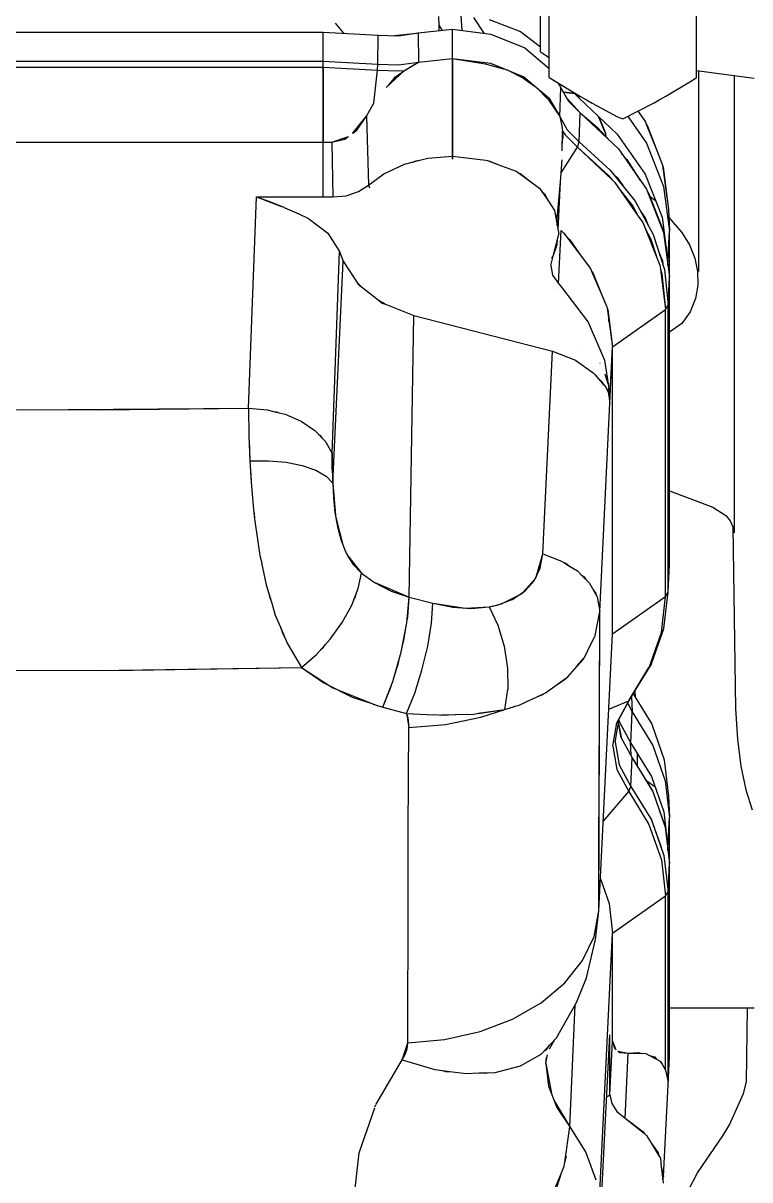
# Model space of a CAD drawing. Extents: x 1551 to 113148, y -1700 to 77018.
# Drawn here: x 18454 to 18537.9, y 11630.5 to 11764 of the extents above; entities that cross this region are included whole.
import ezdxf

# ---------------------------------------------------------------- set-up
doc = ezdxf.new("R2010")
doc.units = 0
doc.header["$LTSCALE"] = 500
doc.header["$MEASUREMENT"] = 0
doc.linetypes.add('SNT-025', pattern=[0.74, 0.4, -0.17, 0, -0.17])
doc.layers.get('0').update_dxf_attribs({"linetype": 'CONTINUOUS'})
doc.layers.add('GENERATORSETT', color=7, linetype='CONTINUOUS')

# ---------------------------------------------------------------- blocks, each defined once
blk = doc.blocks.new('GENERATOR-CENTER')
for p, q in [((-2245.52, -325.13), (-2245.52, -320.89)), ((-2228.52, -325.13), (-2228.52, -320.89)), ((-2246.52, -327.55), (-2246.52, -322.32)), ((-2270.23, -324.22), (-2269.25, -325.39)), ((-2258.31, -323.48), (-2258.27, -324.46)), ((-2258.31, -323.48), (-2258.27, -324.46)), ((-2255.73, -323.39), (-2255.62, -325.07)), ((-2254.26, -323.58), (-2253.06, -325.39)), ((-2254.26, -323.58), (-2253.06, -325.39)), ((-2252.46, -323.8), (-2248.84, -325.19)), ((-2366.4, -325.26), (-2271.63, -325.26)), ((-2366.4, -325.26), (-2271.63, -325.26)), ((-2271.63, -328.63), (-2271.63, -325.26)), ((-2271.63, -325.26), (-2265.27, -325.62)), ((-2271.63, -328.63), (-2271.63, -325.26)), ((-2271.63, -325.26), (-2265.27, -325.62)), ((-2265.3, -328.98), (-2265.27, -325.62)), ((-2265.3, -328.98), (-2265.27, -325.62)), ((-2265.27, -325.62), (-2262.94, -325.69)), ((-2263.41, -325.67), (-2260.79, -325.39)), ((-2262.94, -325.69), (-2260.65, -325.37)), ((-2260.65, -325.37), (-2256.7, -324.94)), ((-2260.65, -325.37), (-2260.6, -328.74)), ((-2260.65, -325.37), (-2260.6, -328.74)), ((-2258.27, -324.46), (-2257.87, -325.07)), ((-2258.27, -324.46), (-2258.25, -325.11)), ((-2256.7, -328.31), (-2256.7, -324.94)), ((-2256.7, -328.31), (-2256.7, -324.94)), ((-2256.7, -324.94), (-2252.26, -325.49)), ((-2252.26, -325.49), (-2248.35, -327.09)), ((-2248.84, -325.19), (-2246.52, -326.96)), ((-2245.52, -325.86), (-2245.52, -325.13)), ((-2228.52, -325.86), (-2228.52, -325.13)), ((-2245.52, -326.66), (-2245.52, -325.86)), ((-2245.52, -330.49), (-2245.52, -326.66)), ((-2228.52, -326.66), (-2228.52, -325.86)), ((-2228.52, -330.49), (-2228.52, -326.66)), ((-2260.6, -328.74), (-2256.7, -328.31)), ((-2260.6, -328.74), (-2256.7, -328.31)), ((-2256.7, -328.31), (-2256.7, -339.59)), ((-2256.7, -328.31), (-2252.31, -328.86)), ((-2256.7, -339.59), (-2256.7, -328.31)), ((-2256.7, -328.31), (-2252.93, -328.92)), ((-2248.35, -327.09), (-2245.52, -329.47)), ((-2246.52, -327.55), (-2245.52, -328.2)), ((-2366.4, -328.63), (-2271.63, -328.63)), ((-2366.4, -328.63), (-2271.63, -328.63)), ((-2366.4, -329.31), (-2271.63, -329.31)), ((-2366.4, -329.31), (-2271.63, -329.31)), ((-2271.63, -329.31), (-2271.63, -328.63)), ((-2271.63, -328.63), (-2265.3, -328.98)), ((-2271.63, -328.63), (-2265.3, -328.98)), ((-2271.63, -329.31), (-2271.63, -328.63)), ((-2271.63, -329.31), (-2271.61, -337.97)), ((-2271.63, -329.31), (-2265.35, -329.66)), ((-2271.63, -337.97), (-2271.63, -329.31)), ((-2271.63, -329.31), (-2265.35, -329.66)), ((-2265.78, -333.48), (-2265.35, -329.66)), ((-2265.78, -333.48), (-2265.35, -329.66)), ((-2265.35, -329.66), (-2265.3, -328.98)), ((-2265.35, -329.66), (-2265.3, -328.98)), ((-2265.35, -329.66), (-2262.91, -329.74)), ((-2265.35, -329.66), (-2262.91, -329.74)), ((-2265.3, -328.98), (-2262.93, -329.06)), ((-2265.3, -328.98), (-2262.93, -329.06)), ((-2264.33, -331.66), (-2262.23, -329.69)), ((-2262.93, -329.06), (-2260.6, -328.74)), ((-2262.93, -329.06), (-2260.6, -328.74)), ((-2262.91, -329.74), (-2262.23, -329.69)), ((-2262.91, -329.74), (-2262.23, -329.69)), ((-2262.89, -330.17), (-2262.23, -329.69)), ((-2262.31, -329.75), (-2262.3, -329.75)), ((-2262.23, -329.69), (-2261.09, -329.01)), ((-2262.23, -329.69), (-2262.18, -329.66)), ((-2261.09, -329.01), (-2260.6, -328.74)), ((-2252.93, -328.92), (-2250.38, -329.64)), ((-2252.31, -328.86), (-2248.45, -330.43)), ((-2250.38, -329.64), (-2248.57, -330.54)), ((-2228.52, -329.71), (-2221.87, -330.58)), ((-2228.24, -352.89), (-2228.24, -329.75)), ((-2264.09, -331.44), (-2263.25, -330.42)), ((-2263.25, -330.42), (-2262.89, -330.17)), ((-2248.57, -330.54), (-2247.02, -331.64)), ((-2248.45, -330.43), (-2245.58, -332.85)), ((-2245.52, -330.49), (-2241.91, -332.69)), ((-2232.06, -332.65), (-2228.92, -330.78)), ((-2228.92, -330.78), (-2228.52, -330.49)), ((-2224.11, -383.07), (-2224.11, -330.29)), ((-2247.02, -331.64), (-2245.62, -333.08)), ((-2244.45, -331.22), (-2244.16, -331.71)), ((-2244.31, -335), (-2244.16, -331.71)), ((-2244.31, -335), (-2244.16, -331.71)), ((-2244.16, -331.71), (-2243.29, -333.25)), ((-2243.9, -332.18), (-2242.8, -332.29)), ((-2243.88, -332.2), (-2242.6, -332.37)), ((-2242.8, -332.29), (-2242.61, -332.36)), ((-2242.76, -332.21), (-2242.06, -332.91)), ((-2271.63, -333.22), (-2271.62, -333.23)), ((-2266.61, -334.97), (-2265.78, -333.48)), ((-2266.61, -334.97), (-2265.78, -333.48)), ((-2245.62, -333.08), (-2244.31, -335)), ((-2245.58, -332.85), (-2244.31, -335)), ((-2243.46, -332.94), (-2241.93, -334.59)), ((-2243.29, -333.25), (-2241.93, -334.59)), ((-2242.06, -332.91), (-2242.05, -332.61)), ((-2242.06, -332.91), (-2237.69, -337.04)), ((-2241.91, -332.69), (-2241.31, -333.04)), ((-2241.31, -333.04), (-2241.23, -333.08)), ((-2241.23, -333.08), (-2240.56, -333.46)), ((-2240.56, -333.46), (-2237.64, -335.03)), ((-2237.02, -335.29), (-2233.41, -333.42)), ((-2233.41, -333.42), (-2232.81, -333.08)), ((-2232.81, -333.08), (-2232.74, -333.04)), ((-2232.74, -333.04), (-2232.06, -332.65)), ((-2268.23, -336.98), (-2266.61, -334.97)), ((-2267.72, -336.57), (-2266.61, -334.97)), ((-2266.61, -334.97), (-2266.4, -342.93)), ((-2266.61, -334.97), (-2266.4, -342.93)), ((-2244.31, -335), (-2244.07, -336.14)), ((-2244.31, -335), (-2243.43, -336.56)), ((-2244.31, -335), (-2243.43, -336.56)), ((-2242.05, -337.93), (-2241.93, -334.59)), ((-2242.05, -337.93), (-2241.93, -334.59)), ((-2241.93, -334.59), (-2237.54, -338.74)), ((-2241.93, -334.59), (-2239.93, -336.29)), ((-2239.87, -334.98), (-2239.03, -336.99)), ((-2239.8, -335.05), (-2239.04, -336.92)), ((-2237.64, -335.03), (-2237.02, -335.29)), ((-2236.42, -335.04), (-2234.3, -338.09)), ((-2235.25, -334.44), (-2234.41, -335.64)), ((-2244.07, -336.14), (-2243.99, -336.7)), ((-2239.93, -336.29), (-2238.52, -337.82)), ((-2234.41, -335.64), (-2234.32, -335.88)), ((-2234.32, -335.88), (-2233.02, -339.12)), ((-2234.32, -335.88), (-2234.16, -336.12)), ((-2234.16, -336.12), (-2233.02, -339.12)), ((-2270.63, -337.98), (-2268.68, -337.32)), ((-2270.63, -337.98), (-2269.1, -337.62)), ((-2269.1, -337.62), (-2268.72, -337.33)), ((-2268.19, -336.93), (-2267.72, -336.57)), ((-2244.01, -338.97), (-2243.99, -336.7)), ((-2244.01, -338.37), (-2243.96, -337.46)), ((-2243.99, -336.7), (-2243.96, -337.46)), ((-2243.99, -336.7), (-2243.68, -337.13)), ((-2243.99, -336.7), (-2243.68, -337.13)), ((-2243.68, -337.13), (-2242.27, -338.54)), ((-2243.68, -337.13), (-2242.27, -338.54)), ((-2243.43, -336.56), (-2242.05, -337.93)), ((-2243.43, -336.56), (-2242.05, -337.93)), ((-2239.04, -336.92), (-2239.03, -336.99)), ((-2239.03, -336.99), (-2238.97, -337.33)), ((-2237.69, -337.04), (-2234.46, -341.67)), ((-2356.81, -337.97), (-2271.61, -337.97)), ((-2356.81, -337.97), (-2271.63, -337.97)), ((-2271.61, -337.97), (-2270.63, -337.98)), ((-2271.61, -344.27), (-2271.61, -337.97)), ((-2271.61, -337.97), (-2270.63, -337.98)), ((-2271.61, -344.27), (-2271.61, -337.97)), ((-2270.63, -337.98), (-2270.5, -344.29)), ((-2270.63, -337.98), (-2270.5, -344.29)), ((-2244.15, -341.52), (-2242.27, -338.54)), ((-2244.15, -341.52), (-2242.27, -338.54)), ((-2242.27, -338.54), (-2242.05, -337.93)), ((-2242.27, -338.54), (-2242.05, -337.93)), ((-2242.27, -338.54), (-2238.3, -342.29)), ((-2242.27, -338.54), (-2238.71, -341.78)), ((-2242.05, -337.93), (-2238.47, -341.19)), ((-2237.54, -338.74), (-2234.3, -343.39)), ((-2234.3, -338.09), (-2232.31, -343.08)), ((-2234.3, -338.09), (-2232.31, -343.08)), ((-2262.23, -340.51), (-2260.44, -340.05)), ((-2261.32, -340.28), (-2260.91, -340.11)), ((-2260.91, -340.11), (-2260.44, -340.05)), ((-2260.44, -340.05), (-2259.54, -339.82)), ((-2259.54, -339.82), (-2256.7, -339.59)), ((-2256.7, -339.94), (-2256.7, -339.59)), ((-2256.7, -339.59), (-2252.82, -340.03)), ((-2256.7, -339.59), (-2256.7, -339.94)), ((-2256.7, -339.59), (-2256.7, -339.59)), ((-2252.82, -340.03), (-2252.66, -340.09)), ((-2252.66, -340.09), (-2251.45, -340.54)), ((-2252.66, -340.09), (-2252.49, -340.11)), ((-2252.49, -340.11), (-2251.45, -340.54)), ((-2244.23, -342.54), (-2244.02, -340.01)), ((-2237.16, -339.3), (-2236.55, -339.96)), ((-2236.55, -339.96), (-2235.01, -342.38)), ((-2233.02, -339.12), (-2232.43, -340.62)), ((-2266.4, -342.93), (-2264.63, -341.63)), ((-2264.63, -341.63), (-2264.62, -341.63)), ((-2264.63, -341.63), (-2264.63, -341.63)), ((-2264.62, -341.63), (-2262.23, -340.51)), ((-2251.45, -340.54), (-2249.33, -341.32)), ((-2249.33, -341.32), (-2249.08, -341.51)), ((-2249.08, -341.51), (-2247.95, -342.33)), ((-2249.08, -341.51), (-2248.79, -341.62)), ((-2248.79, -341.62), (-2247.95, -342.33)), ((-2238.47, -341.19), (-2235.6, -344.79)), ((-2238.06, -341.7), (-2237.68, -342.06)), ((-2234.46, -341.67), (-2232.48, -346.63)), ((-2232.43, -340.62), (-2231.76, -345.76)), ((-2232.41, -340.74), (-2232.36, -340.86)), ((-2232.36, -340.86), (-2231.76, -345.76)), ((-2267.54, -343.68), (-2266.4, -342.93)), ((-2267.54, -343.68), (-2266.4, -342.93)), ((-2266.4, -342.93), (-2266.28, -343.24)), ((-2247.95, -342.33), (-2246.59, -343.33)), ((-2244.59, -346.77), (-2244.23, -342.54)), ((-2244.5, -348.07), (-2244.23, -342.54)), ((-2238.71, -341.78), (-2238.3, -342.29)), ((-2238.3, -342.29), (-2237.93, -342.64)), ((-2237.93, -342.64), (-2235.24, -346.5)), ((-2237.68, -342.06), (-2237.03, -342.99)), ((-2232.31, -343.08), (-2231.63, -348.24)), ((-2232.31, -343.08), (-2231.63, -348.24)), ((-2280.23, -368.66), (-2279.33, -344.27)), ((-2280.23, -368.66), (-2279.33, -344.27)), ((-2279.33, -344.27), (-2271.61, -344.27)), ((-2279.33, -344.27), (-2276.42, -345.38)), ((-2279.33, -344.27), (-2271.61, -344.27)), ((-2279.33, -344.27), (-2277.68, -344.85)), ((-2271.61, -344.27), (-2270.5, -344.29)), ((-2271.61, -344.27), (-2270.5, -344.29)), ((-2270.5, -344.29), (-2268.95, -344.15)), ((-2270.5, -344.29), (-2268.95, -344.15)), ((-2268.95, -344.15), (-2267.54, -343.68)), ((-2268.95, -344.15), (-2267.54, -343.68)), ((-2246.59, -343.33), (-2246.36, -343.67)), ((-2246.36, -343.67), (-2245.62, -344.77)), ((-2246.36, -343.67), (-2246.05, -343.94)), ((-2246.05, -343.94), (-2245.62, -344.77)), ((-2237.29, -343.56), (-2235.86, -345.35)), ((-2234.3, -343.39), (-2232.31, -348.38)), ((-2234.19, -343.65), (-2234, -343.95)), ((-2234, -343.95), (-2232.36, -348.18)), ((-2233.88, -344.26), (-2233.25, -344.71)), ((-2233.88, -344.26), (-2233.25, -344.71)), ((-2278.6, -344.55), (-2278.53, -344.55)), ((-2278.17, -344.72), (-2277.99, -344.74)), ((-2277.68, -344.85), (-2276.26, -345.45)), ((-2276.24, -345.45), (-2276.15, -345.49)), ((-2276.15, -345.49), (-2276.11, -345.5)), ((-2276.1, -345.52), (-2276.04, -345.55)), ((-2276.04, -345.55), (-2274.41, -346.26)), ((-2245.62, -344.77), (-2244.9, -345.84)), ((-2235.86, -345.35), (-2235.24, -346.5)), ((-2235.6, -344.79), (-2233.5, -348.64)), ((-2231.76, -345.76), (-2231.63, -348.24)), ((-2231.76, -345.76), (-2231.63, -348.24)), ((-2274.41, -346.26), (-2273.29, -346.78)), ((-2274.41, -346.26), (-2273.29, -346.79)), ((-2273.29, -346.78), (-2271.06, -348.47)), ((-2273.29, -346.79), (-2271.06, -348.47)), ((-2244.9, -345.84), (-2244.41, -348.6)), ((-2244.81, -346.35), (-2244.59, -346.77)), ((-2244.59, -347.59), (-2244.59, -346.77)), ((-2235.24, -346.5), (-2234.72, -347.24)), ((-2234.97, -345.95), (-2234.45, -346.69)), ((-2234.45, -346.69), (-2234.13, -347.49)), ((-2232.48, -346.63), (-2231.81, -351.77)), ((-2231.71, -346.65), (-2230.22, -348.39)), ((-2244.46, -354.3), (-2244.13, -348.17)), ((-2244.46, -354.3), (-2244.13, -348.17)), ((-2244.13, -348.17), (-2243.84, -348.48)), ((-2234.72, -347.24), (-2232.75, -352.17)), ((-2234.4, -348.03), (-2233.78, -349.18)), ((-2232.36, -348.18), (-2232.35, -348.28)), ((-2232.31, -348.38), (-2231.63, -353.54)), ((-2231.81, -351.77), (-2231.63, -348.24)), ((-2231.81, -351.77), (-2231.63, -348.24)), ((-2231.63, -353.54), (-2231.63, -348.24)), ((-2231.63, -353.54), (-2231.63, -348.24)), ((-2230.22, -348.39), (-2229.32, -349.83)), ((-2271.06, -348.47), (-2269.72, -350.57)), ((-2271.06, -348.47), (-2269.72, -350.57)), ((-2245.08, -351.13), (-2244.41, -348.6)), ((-2244.59, -349.79), (-2244.56, -349.16)), ((-2244.59, -349.79), (-2244.59, -349.28)), ((-2243.84, -348.48), (-2240.75, -352.56)), ((-2243.78, -348.55), (-2243.15, -349.24)), ((-2243.15, -349.24), (-2241.74, -351.24)), ((-2233.78, -349.18), (-2233.15, -351.18)), ((-2233.5, -348.64), (-2232.22, -352.68)), ((-2270.57, -373.9), (-2269.72, -350.57)), ((-2270.57, -373.9), (-2269.72, -350.57)), ((-2269.72, -350.57), (-2269.29, -351.69)), ((-2269.72, -350.57), (-2269.29, -351.69)), ((-2245.08, -351.13), (-2244.59, -349.79)), ((-2232.86, -350.66), (-2232.46, -351.66)), ((-2229.32, -349.83), (-2228.71, -351.34)), ((-2270.5, -377.34), (-2269.29, -351.69)), ((-2269.29, -351.69), (-2267.59, -354.37)), ((-2245.35, -352.22), (-2245.08, -351.13)), ((-2245.35, -352.22), (-2245.08, -351.13)), ((-2245.35, -352.22), (-2245.14, -353.31)), ((-2245.35, -352.22), (-2245.14, -353.31)), ((-2245.22, -351.34), (-2245.08, -351.13)), ((-2245.08, -351.13), (-2245.08, -351.13)), ((-2245.08, -351.13), (-2245.08, -351.13)), ((-2232.75, -352.17), (-2232.69, -352.61)), ((-2232.46, -351.66), (-2232.41, -352.1)), ((-2231.81, -352.2), (-2231.81, -351.77)), ((-2228.71, -351.34), (-2228.39, -352.89)), ((-2245.14, -353.31), (-2244.46, -354.3)), ((-2245.14, -353.31), (-2244.46, -354.3)), ((-2240.75, -352.56), (-2240.63, -352.84)), ((-2240.63, -352.84), (-2239.4, -355.71)), ((-2240.63, -352.84), (-2240.43, -353.12)), ((-2240.43, -353.12), (-2239.4, -355.71)), ((-2232.69, -352.61), (-2232.09, -357.27)), ((-2232.69, -352.61), (-2232.51, -353.18)), ((-2232.51, -353.18), (-2232.09, -357.27)), ((-2232.22, -352.68), (-2231.79, -356.8)), ((-2231.79, -356.8), (-2231.63, -353.54)), ((-2231.79, -356.8), (-2231.63, -353.54)), ((-2231.63, -386.66), (-2231.63, -353.54)), ((-2231.63, -386.66), (-2231.63, -353.54)), ((-2228.39, -352.89), (-2228.37, -354.46)), ((-2267.76, -354.1), (-2267.12, -354.73)), ((-2267.59, -354.37), (-2265.26, -356.17)), ((-2244.87, -354.85), (-2244.86, -354.85)), ((-2244.46, -354.3), (-2244.09, -354.69)), ((-2244.46, -354.3), (-2244.09, -354.69)), ((-2244.09, -354.69), (-2241.03, -358.73)), ((-2244.09, -354.69), (-2241.03, -358.73)), ((-2228.37, -354.46), (-2228.65, -356.02)), ((-2265.26, -356.17), (-2264.42, -356.68)), ((-2265.26, -356.17), (-2264.79, -356.54)), ((-2239.4, -355.71), (-2238.85, -356.99)), ((-2228.65, -356.02), (-2229.23, -357.54)), ((-2264.79, -356.54), (-2264.42, -356.68)), ((-2264.42, -356.68), (-2261.16, -357.97)), ((-2238.85, -356.99), (-2238.83, -357.14)), ((-2238.83, -357.14), (-2238.21, -361.6)), ((-2238.83, -357.14), (-2238.77, -357.29)), ((-2238.77, -357.29), (-2238.21, -361.6)), ((-2238.21, -361.6), (-2232.09, -357.27)), ((-2238.21, -361.6), (-2232.09, -357.27)), ((-2232.09, -357.27), (-2231.79, -356.8)), ((-2232.09, -357.27), (-2231.79, -356.8)), ((-2232.09, -390.39), (-2232.09, -357.27)), ((-2232.09, -390.39), (-2232.09, -357.27)), ((-2231.79, -389.92), (-2231.79, -356.8)), ((-2231.79, -389.92), (-2231.79, -356.8)), ((-2229.23, -357.54), (-2230.2, -358.88)), ((-2261.69, -390.48), (-2261.16, -357.97)), ((-2261.69, -390.48), (-2261.16, -357.97)), ((-2261.16, -357.97), (-2245.14, -362.09)), ((-2241.03, -358.73), (-2239.15, -363.13)), ((-2241.03, -358.73), (-2239.15, -363.13)), ((-2238.62, -358.65), (-2238.62, -358.45)), ((-2238.62, -358.65), (-2238.62, -358.45)), ((-2230.2, -358.88), (-2231.63, -359.91)), ((-2238.53, -368.11), (-2238.21, -361.6)), ((-2238.51, -367.68), (-2238.21, -361.6)), ((-2238.33, -360.69), (-2238.33, -360.63)), ((-2238.33, -360.69), (-2238.33, -360.63)), ((-2238.21, -394.72), (-2238.21, -361.6)), ((-2238.21, -394.72), (-2238.21, -361.6)), ((-2246.26, -385.5), (-2245.14, -362.09)), ((-2246.26, -385.5), (-2245.14, -362.09)), ((-2245.14, -362.09), (-2242.47, -363.12)), ((-2245.14, -362.09), (-2242.47, -363.12)), ((-2242.47, -363.12), (-2240.46, -364.58)), ((-2242.47, -363.12), (-2240.46, -364.58)), ((-2241.92, -361.85), (-2241.89, -361.87)), ((-2239.15, -363.13), (-2239.14, -363.14)), ((-2239.15, -363.13), (-2238.63, -366.38)), ((-2239.66, -363.49), (-2239.65, -363.49)), ((-2240.46, -364.58), (-2240.37, -364.67)), ((-2240.37, -364.67), (-2240.3, -364.74)), ((-2240.29, -364.76), (-2239.53, -365.55)), ((-2240.25, -364.8), (-2239.17, -366.05)), ((-2239.53, -365.55), (-2239.12, -366.11)), ((-2239.1, -364.7), (-2238.79, -365.69)), ((-2238.93, -365.26), (-2238.85, -365.44)), ((-2238.85, -365.44), (-2238.79, -365.72)), ((-2238.79, -365.7), (-2238.73, -365.89)), ((-2239.11, -366.11), (-2239, -366.23)), ((-2239, -366.23), (-2238.94, -366.35)), ((-2238.94, -366.36), (-2238.89, -366.42)), ((-2238.93, -366.37), (-2238.72, -366.77)), ((-2238.89, -366.42), (-2238.72, -366.77)), ((-2238.73, -365.89), (-2238.63, -366.38)), ((-2238.72, -366.77), (-2238.7, -366.58)), ((-2238.72, -366.77), (-2238.7, -366.58)), ((-2238.72, -366.77), (-2238.53, -368.11)), ((-2238.72, -366.77), (-2238.51, -367.67)), ((-2238.72, -366.77), (-2238.51, -367.68)), ((-2238.72, -366.77), (-2238.53, -368.11)), ((-2238.7, -366.58), (-2238.63, -366.38)), ((-2238.7, -366.58), (-2238.63, -366.38)), ((-2238.63, -366.38), (-2238.63, -366.38)), ((-2238.63, -366.38), (-2238.51, -367.67)), ((-2238.63, -366.38), (-2238.51, -367.67)), ((-2239.69, -392.14), (-2238.53, -368.11)), ((-2239.69, -392.14), (-2238.53, -368.11)), ((-2238.62, -367.2), (-2238.62, -367.2)), ((-2238.62, -367.2), (-2238.62, -367.2)), ((-2238.53, -368.11), (-2238.51, -367.68)), ((-2238.53, -368.11), (-2238.51, -367.68)), ((-2238.51, -367.64), (-2238.51, -367.68)), ((-2325.24, -368.8), (-2297.35, -368.87)), ((-2306.25, -368.85), (-2280.23, -368.66)), ((-2297.35, -368.87), (-2280.23, -368.66)), ((-2280.23, -368.66), (-2278.06, -368.86)), ((-2280.23, -368.66), (-2280.19, -371.91)), ((-2278.06, -368.86), (-2277.37, -369.04)), ((-2277.37, -369.04), (-2276.69, -369.21)), ((-2277.37, -369.04), (-2277.01, -369.08)), ((-2277.01, -369.08), (-2276.69, -369.21)), ((-2276.69, -369.21), (-2276, -369.38)), ((-2276, -369.38), (-2274.14, -370.18)), ((-2274.14, -370.18), (-2272.57, -371.24)), ((-2280.19, -371.91), (-2280.08, -374.74)), ((-2280.18, -372.21), (-2280.17, -372.39)), ((-2280.17, -372.39), (-2280.08, -374.75)), ((-2272.57, -371.24), (-2272.17, -371.66)), ((-2272.17, -371.66), (-2271.77, -372.08)), ((-2272.17, -371.66), (-2271.92, -371.85)), ((-2271.92, -371.85), (-2271.77, -372.08)), ((-2271.77, -372.08), (-2271.36, -372.5)), ((-2271.36, -372.5), (-2270.57, -373.9)), ((-2280.08, -374.75), (-2277.93, -374.73)), ((-2280.08, -374.75), (-2277.93, -374.73)), ((-2280.08, -374.75), (-2279.93, -377)), ((-2280.08, -374.75), (-2279.97, -376.6)), ((-2277.93, -374.73), (-2275.88, -374.92)), ((-2277.93, -374.73), (-2275.88, -374.92)), ((-2275.88, -374.92), (-2274.03, -375.3)), ((-2275.88, -374.92), (-2274.03, -375.3)), ((-2270.58, -375.74), (-2270.57, -373.9)), ((-2270.57, -373.9), (-2270.5, -377.34)), ((-2274.03, -375.3), (-2272.47, -375.84)), ((-2274.03, -375.3), (-2272.47, -375.84)), ((-2272.47, -375.84), (-2271.28, -376.53)), ((-2272.47, -375.84), (-2271.28, -376.53)), ((-2270.58, -375.74), (-2270.5, -377.34)), ((-2279.97, -376.6), (-2279.91, -377.23)), ((-2279.92, -377.22), (-2279.86, -378.14)), ((-2271.28, -376.53), (-2270.5, -377.34)), ((-2271.28, -376.53), (-2270.5, -377.34)), ((-2270.5, -377.34), (-2270.2, -381.02)), ((-2270.5, -377.34), (-2270.42, -379.01)), ((-2279.86, -378.14), (-2279.64, -380.35)), ((-2270.42, -379.01), (-2270.26, -380.7)), ((-2231.63, -378.23), (-2226.62, -380.09)), ((-2279.64, -380.34), (-2279.57, -381.14)), ((-2226.62, -380.09), (-2225.13, -381.05)), ((-2279.62, -380.58), (-2279.55, -381.28)), ((-2279.57, -381.14), (-2279.53, -381.39)), ((-2279.54, -381.39), (-2279.51, -381.72)), ((-2279.51, -381.72), (-2278.96, -385.4)), ((-2270.26, -380.7), (-2270.16, -381.29)), ((-2270.16, -381.28), (-2269.36, -384.45)), ((-2270.15, -381.33), (-2269.98, -382.37)), ((-2225.13, -381.05), (-2224.63, -381.67)), ((-2224.63, -381.67), (-2224.32, -382.35)), ((-2269.98, -382.37), (-2269.55, -383.96)), ((-2224.32, -382.35), (-2224.03, -403.39)), ((-2269.55, -383.96), (-2269.05, -385.2)), ((-2278.96, -385.4), (-2278.92, -385.62)), ((-2278.91, -385.62), (-2278.89, -385.8)), ((-2278.91, -385.67), (-2278.78, -386.26)), ((-2278.89, -385.8), (-2278.71, -386.55)), ((-2269.05, -385.19), (-2268.92, -385.48)), ((-2269.04, -385.21), (-2268.96, -385.41)), ((-2268.96, -385.41), (-2268.77, -385.72)), ((-2268.78, -385.72), (-2267.2, -387.7)), ((-2268.76, -385.74), (-2268.18, -386.67)), ((-2246.99, -388.04), (-2246.26, -385.5)), ((-2246.56, -387.13), (-2246.26, -385.5)), ((-2246.26, -385.5), (-2244.09, -386.32)), ((-2278.72, -386.54), (-2278.19, -389.05)), ((-2268.18, -386.67), (-2267.2, -387.7)), ((-2247.26, -388.59), (-2246.56, -387.13)), ((-2244.09, -386.32), (-2243.83, -386.48)), ((-2243.83, -386.48), (-2243.6, -386.57)), ((-2243.83, -386.48), (-2243.18, -386.89)), ((-2243.6, -386.57), (-2243.18, -386.89)), ((-2243.36, -386.77), (-2243.35, -386.76)), ((-2243.18, -386.89), (-2242.26, -387.46)), ((-2231.79, -389.92), (-2231.63, -386.66)), ((-2231.79, -389.92), (-2231.63, -386.66)), ((-2267.57, -389.48), (-2267.2, -387.7)), ((-2267.2, -387.71), (-2267.2, -387.7)), ((-2267.2, -387.7), (-2265.69, -388.8)), ((-2248.56, -389.95), (-2247.16, -388.38)), ((-2247.15, -388.37), (-2247.06, -388.27)), ((-2247.06, -388.27), (-2247, -388.05)), ((-2242.26, -387.46), (-2241.84, -387.89)), ((-2241.84, -387.89), (-2241.5, -388.14)), ((-2241.84, -387.89), (-2240.86, -388.88)), ((-2241.5, -388.14), (-2241.28, -388.45)), ((-2241.42, -388.31), (-2241.42, -388.25)), ((-2278.19, -389.05), (-2277.59, -391.07)), ((-2277.96, -389.81), (-2277.83, -390.39)), ((-2268.32, -391.42), (-2267.57, -389.48)), ((-2265.73, -388.77), (-2261.69, -390.48)), ((-2265.69, -388.8), (-2263.78, -389.78)), ((-2263.78, -389.78), (-2261.69, -390.48)), ((-2249.79, -390.76), (-2248.35, -389.81)), ((-2248.35, -389.81), (-2247.26, -388.59)), ((-2240.86, -388.88), (-2239.99, -390.46)), ((-2240.42, -389.67), (-2240.15, -390.06)), ((-2277.83, -390.39), (-2277.55, -391.18)), ((-2268.07, -390.77), (-2267.9, -390.44)), ((-2267.9, -390.44), (-2267.82, -390.13)), ((-2261.95, -393.43), (-2261.69, -390.48)), ((-2261.86, -392.79), (-2261.69, -390.48)), ((-2261.69, -390.48), (-2258.96, -391.18)), ((-2261.69, -390.48), (-2258.96, -391.18)), ((-2251.53, -391.41), (-2249.79, -390.76)), ((-2251.03, -391.26), (-2250.72, -391.1)), ((-2250.72, -391.1), (-2248.96, -390.21)), ((-2248.96, -390.21), (-2248.66, -390.06)), ((-2248.66, -390.06), (-2248.56, -389.95)), ((-2240.15, -390.06), (-2240.11, -390.24)), ((-2239.99, -390.46), (-2239.69, -392.14)), ((-2238.21, -394.72), (-2232.09, -390.39)), ((-2238.21, -394.72), (-2232.09, -390.39)), ((-2232.57, -394.55), (-2232.09, -390.39)), ((-2232.57, -394.55), (-2232.09, -390.39)), ((-2232.28, -394.11), (-2231.79, -389.92)), ((-2232.09, -390.39), (-2231.79, -389.92)), ((-2232.09, -390.39), (-2231.79, -389.92)), ((-2277.56, -391.17), (-2277.14, -392.56)), ((-2269.42, -393.42), (-2268.32, -391.42)), ((-2259.12, -393.49), (-2258.96, -391.18)), ((-2259.12, -393.49), (-2258.96, -391.18)), ((-2258.96, -391.18), (-2255.18, -391.76)), ((-2258.96, -391.18), (-2256.66, -391.63)), ((-2256.66, -391.63), (-2254.48, -391.78)), ((-2255.18, -391.76), (-2252.45, -391.6)), ((-2254.48, -391.78), (-2252.45, -391.6)), ((-2252.45, -391.6), (-2251.34, -391.33)), ((-2252.45, -391.6), (-2251.53, -391.41)), ((-2252.45, -391.6), (-2251.44, -393.73)), ((-2252.45, -391.6), (-2252.45, -391.6)), ((-2252.45, -391.6), (-2251.44, -393.73)), ((-2251.34, -391.33), (-2251.03, -391.26)), ((-2240.2, -394.91), (-2239.69, -392.14)), ((-2239.77, -417.32), (-2239.69, -392.14)), ((-2239.73, -403.48), (-2239.69, -392.14)), ((-2277.14, -392.56), (-2276.55, -393.96)), ((-2270.81, -395.35), (-2269.42, -393.42)), ((-2269.43, -393.43), (-2269.42, -393.42)), ((-2269.42, -393.42), (-2269.42, -393.41)), ((-2262.6, -396.82), (-2261.95, -393.43)), ((-2261.92, -393.18), (-2261.86, -392.79)), ((-2259.55, -396.14), (-2259.12, -393.49)), ((-2259.55, -396.14), (-2259.12, -393.49)), ((-2251.44, -393.73), (-2250.71, -396.14)), ((-2251.44, -393.73), (-2250.71, -396.14)), ((-2276.55, -393.96), (-2276.09, -395.07)), ((-2276.55, -393.96), (-2276.28, -394.72)), ((-2276.28, -394.72), (-2276.05, -395.14)), ((-2276.06, -395.14), (-2275.79, -395.78)), ((-2262.29, -395.44), (-2262.08, -394.11)), ((-2240.66, -395.85), (-2240.24, -395.01)), ((-2240.64, -395.79), (-2240.23, -394.96)), ((-2240.25, -395), (-2240.23, -394.97)), ((-2240.24, -395.01), (-2240.23, -394.95)), ((-2240.23, -394.96), (-2240.2, -394.91)), ((-2239.79, -426.7), (-2238.21, -394.72)), ((-2239.79, -426.7), (-2238.21, -394.72)), ((-2239.7, -394.11), (-2239.69, -394.11)), ((-2233.99, -398.59), (-2232.57, -394.55)), ((-2233.99, -398.59), (-2232.57, -394.55)), ((-2233.72, -398.19), (-2232.28, -394.11)), ((-2233.39, -397.25), (-2232.29, -394.14)), ((-2232.57, -394.55), (-2232.57, -394.55)), ((-2232.57, -394.55), (-2232.57, -394.55)), ((-2232.29, -394.14), (-2232.28, -394.12)), ((-2275.79, -395.78), (-2274.11, -398.6)), ((-2272.4, -397.11), (-2270.81, -395.35)), ((-2271.87, -396.53), (-2271.58, -396.26)), ((-2271.58, -396.26), (-2271.34, -395.94)), ((-2262.49, -396.27), (-2262.29, -395.44)), ((-2260.21, -398.91), (-2259.55, -396.14)), ((-2260.21, -398.91), (-2259.55, -396.14)), ((-2250.71, -396.14), (-2250.32, -398.66)), ((-2250.71, -396.14), (-2250.32, -398.66)), ((-2241.45, -397.45), (-2240.66, -395.84)), ((-2274.11, -398.6), (-2272.4, -397.11)), ((-2263.57, -400.21), (-2262.6, -396.82)), ((-2262.95, -398.2), (-2262.75, -397.37)), ((-2242.31, -398.45), (-2241.57, -397.63)), ((-2242.28, -398.42), (-2241.52, -397.54)), ((-2241.57, -397.63), (-2241.52, -397.54)), ((-2241.52, -397.54), (-2241.45, -397.45)), ((-2308.71, -398.91), (-2297.14, -398.94)), ((-2297.14, -398.94), (-2295.16, -398.91)), ((-2295.16, -398.91), (-2293.58, -398.91)), ((-2295.12, -398.91), (-2274.11, -398.6)), ((-2293.58, -398.91), (-2274.11, -398.6)), ((-2274.11, -398.6), (-2274.1, -398.59)), ((-2274.11, -398.6), (-2271.53, -400.39)), ((-2274.11, -398.6), (-2270.93, -400.69)), ((-2263.37, -399.53), (-2262.95, -398.2)), ((-2261.04, -401.56), (-2260.21, -398.91)), ((-2261.04, -401.56), (-2260.21, -398.91)), ((-2250.32, -398.66), (-2250.3, -401.15)), ((-2250.32, -398.66), (-2250.3, -401.15)), ((-2243.38, -399.69), (-2242.3, -398.44)), ((-2236.34, -402.43), (-2234, -398.6)), ((-2236.25, -402.29), (-2234, -398.59)), ((-2236.08, -402.05), (-2233.72, -398.19)), ((-2236.08, -402.05), (-2233.72, -398.2)), ((-2234, -398.59), (-2233.99, -398.59)), ((-2234, -398.6), (-2234, -398.59)), ((-2233.72, -398.2), (-2233.72, -398.19)), ((-2271.53, -400.39), (-2269.85, -401.23)), ((-2264.73, -403.19), (-2263.57, -400.21)), ((-2263.79, -400.86), (-2263.67, -400.47)), ((-2244.64, -400.59), (-2243.63, -399.91)), ((-2244.55, -400.53), (-2243.53, -399.8)), ((-2243.63, -399.91), (-2243.52, -399.79)), ((-2243.53, -399.79), (-2243.38, -399.69)), ((-2270.92, -400.69), (-2270.51, -400.96)), ((-2270.51, -400.96), (-2265.51, -402.96)), ((-2269.81, -401.25), (-2268.28, -402.01)), ((-2264.73, -403.19), (-2263.79, -400.86)), ((-2261.98, -403.9), (-2261.04, -401.56)), ((-2261.98, -403.9), (-2261.04, -401.56)), ((-2250.64, -403.43), (-2250.3, -401.15)), ((-2250.64, -403.43), (-2250.3, -401.15)), ((-2247.54, -402.26), (-2246.36, -401.77)), ((-2247.42, -402.21), (-2246.19, -401.65)), ((-2246.36, -401.77), (-2246.17, -401.63)), ((-2246.17, -401.64), (-2245.93, -401.53)), ((-2245.93, -401.53), (-2244.62, -400.58)), ((-2239.72, -401.34), (-2239.72, -401.32)), ((-2239.72, -401.34), (-2239.72, -401.32)), ((-2235.83, -401.64), (-2233.68, -405.16)), ((-2235.83, -401.64), (-2233.68, -405.16)), ((-2235.65, -401.34), (-2235.61, -402)), ((-2235.65, -401.34), (-2235.61, -402)), ((-2268.28, -402.01), (-2266.1, -402.73)), ((-2265.97, -402.78), (-2264.73, -403.19)), ((-2265.51, -402.96), (-2264.73, -403.19)), ((-2250.64, -403.43), (-2249.54, -403.09)), ((-2250.64, -403.43), (-2249.66, -403.14)), ((-2249.66, -403.14), (-2249.5, -403.07)), ((-2249.5, -403.08), (-2249, -402.93)), ((-2249, -402.93), (-2247.53, -402.26)), ((-2238.64, -403.4), (-2236.34, -402.43)), ((-2238.64, -403.4), (-2236.34, -402.43)), ((-2237.72, -404.97), (-2236.34, -402.43)), ((-2237.72, -404.97), (-2236.34, -402.43)), ((-2237.43, -404.54), (-2236.08, -402.05)), ((-2237.43, -404.54), (-2236.08, -402.05)), ((-2236.46, -402.76), (-2235.94, -403.73)), ((-2236.46, -402.76), (-2235.94, -403.73)), ((-2236.34, -402.43), (-2236.08, -402.05)), ((-2236.34, -402.43), (-2236.08, -402.05)), ((-2236.02, -401.95), (-2235.94, -403.73)), ((-2236.02, -401.95), (-2235.94, -403.73)), ((-2264.73, -403.19), (-2261.98, -403.9)), ((-2264.73, -403.19), (-2261.98, -403.9)), ((-2261.98, -403.9), (-2258.88, -404.05)), ((-2261.98, -403.9), (-2259.61, -404.03)), ((-2261.98, -403.9), (-2261.85, -404.42)), ((-2261.98, -403.9), (-2261.74, -405.54)), ((-2261.85, -404.42), (-2261.74, -405.54)), ((-2259.61, -404.03), (-2258.29, -404.06)), ((-2258.32, -404.08), (-2258.04, -404.09)), ((-2258.04, -404.09), (-2257.9, -404.08)), ((-2257.92, -404.07), (-2257.58, -404.08)), ((-2257.72, -404.08), (-2257.15, -404.06)), ((-2257.58, -404.08), (-2256.34, -404.02)), ((-2257.48, -405.19), (-2253.41, -404.34)), ((-2257.48, -405.19), (-2253.41, -404.34)), ((-2256.41, -404.04), (-2254.22, -403.97)), ((-2254.22, -403.97), (-2253.82, -403.91)), ((-2253.83, -403.9), (-2253.44, -403.88)), ((-2253.71, -403.89), (-2250.64, -403.43)), ((-2253.44, -403.88), (-2250.64, -403.43)), ((-2253.41, -404.34), (-2250.64, -403.43)), ((-2253.41, -404.34), (-2250.64, -403.43)), ((-2239.78, -420), (-2239.73, -403.48)), ((-2236.09, -407.32), (-2235.94, -403.73)), ((-2236.09, -407.32), (-2235.94, -403.73)), ((-2235.94, -403.73), (-2233.57, -407.61)), ((-2235.94, -403.73), (-2233.57, -407.61)), ((-2224.03, -403.39), (-2223.79, -406.89)), ((-2261.76, -411.1), (-2261.74, -405.54)), ((-2261.74, -405.54), (-2257.48, -405.19)), ((-2261.74, -405.54), (-2257.48, -405.19)), ((-2238.19, -407.67), (-2237.72, -404.97)), ((-2238.19, -407.67), (-2237.72, -404.97)), ((-2237.89, -407.2), (-2237.43, -404.54)), ((-2237.89, -407.2), (-2237.43, -404.54)), ((-2237.53, -405.1), (-2237.28, -406.56)), ((-2237.53, -405.1), (-2237.22, -406.66)), ((-2237.46, -404.72), (-2237.45, -404.83)), ((-2237.45, -404.83), (-2236.09, -407.32)), ((-2233.68, -405.16), (-2232.24, -409.26)), ((-2233.68, -405.16), (-2232.24, -409.26)), ((-2237.28, -406.56), (-2235.94, -409.03)), ((-2236.17, -407.17), (-2236.09, -408.74)), ((-2236.17, -407.17), (-2236.09, -408.74)), ((-2223.79, -406.89), (-2223.39, -410)), ((-2238.19, -407.67), (-2237.72, -410.37)), ((-2238.19, -407.67), (-2237.72, -410.37)), ((-2237.89, -407.2), (-2237.43, -409.85)), ((-2237.89, -407.2), (-2237.43, -409.85)), ((-2236.09, -407.32), (-2233.73, -411.18)), ((-2233.57, -407.61), (-2232.12, -411.7)), ((-2233.57, -407.61), (-2232.12, -411.7)), ((-2237.43, -409.85), (-2236.08, -412.34)), ((-2237.43, -409.85), (-2236.08, -412.34)), ((-2236.08, -412.34), (-2235.94, -409.03)), ((-2236.08, -412.34), (-2235.94, -409.03)), ((-2235.94, -409.03), (-2233.58, -412.89)), ((-2235.94, -409.03), (-2233.57, -412.91)), ((-2235.34, -410.01), (-2235.33, -408.57)), ((-2235.34, -410.01), (-2235.33, -408.57)), ((-2232.24, -409.26), (-2231.76, -413.44)), ((-2232.24, -409.26), (-2231.76, -413.44)), ((-2261.79, -417.92), (-2261.76, -411.1)), ((-2237.72, -410.37), (-2236.34, -412.91)), ((-2237.72, -410.37), (-2236.34, -412.91)), ((-2233.73, -411.18), (-2232.29, -415.26)), ((-2223.39, -410), (-2222.82, -412.71)), ((-2236.34, -412.91), (-2236.08, -412.34)), ((-2236.34, -412.91), (-2236.08, -412.34)), ((-2236.08, -412.34), (-2233.72, -416.2)), ((-2234.37, -411.59), (-2233.33, -412.33)), ((-2234.37, -411.59), (-2233.33, -412.33)), ((-2232.12, -411.7), (-2231.63, -415.92)), ((-2232.12, -411.7), (-2231.63, -415.92)), ((-2239.28, -416.38), (-2236.34, -412.91)), ((-2239.28, -416.38), (-2236.34, -412.91)), ((-2236.34, -412.91), (-2234, -416.74)), ((-2236.34, -412.91), (-2234, -416.74)), ((-2233.58, -412.89), (-2233.57, -412.9)), ((-2233.57, -412.91), (-2232.12, -417.01)), ((-2231.76, -413.44), (-2231.63, -415.92)), ((-2231.76, -413.44), (-2231.63, -415.92)), ((-2222.82, -412.71), (-2222.1, -415.01)), ((-2233.18, -414.02), (-2232.13, -416.96)), ((-2233.72, -416.2), (-2232.28, -420.28)), ((-2233.71, -416.22), (-2233.71, -416.23)), ((-2233.71, -416.23), (-2232.61, -419.34)), ((-2232.29, -415.26), (-2231.81, -419.45)), ((-2231.81, -419.45), (-2231.63, -415.92)), ((-2231.81, -419.45), (-2231.63, -415.92)), ((-2231.63, -421.22), (-2231.63, -415.92)), ((-2231.63, -421.22), (-2231.63, -415.92)), ((-2239.79, -426.7), (-2239.77, -417.32)), ((-2234, -416.74), (-2232.57, -420.79)), ((-2234, -416.74), (-2234, -416.74)), ((-2234, -416.74), (-2232.57, -420.79)), ((-2232.13, -416.96), (-2232.13, -416.98)), ((-2232.12, -417.01), (-2231.63, -421.22)), ((-2261.8, -423.48), (-2261.79, -417.92)), ((-2239.79, -426.7), (-2239.78, -420)), ((-2232.28, -420.28), (-2231.79, -424.48)), ((-2232.28, -420.29), (-2231.79, -424.48)), ((-2232.28, -420.29), (-2232.28, -420.29)), ((-2231.81, -419.71), (-2231.81, -419.45)), ((-2232.57, -420.79), (-2232.09, -424.95)), ((-2232.57, -420.79), (-2232.57, -420.79)), ((-2232.57, -420.79), (-2232.09, -424.95)), ((-2231.79, -424.48), (-2231.63, -421.22)), ((-2231.79, -424.48), (-2231.63, -421.22)), ((-2231.68, -420.85), (-2231.63, -421.22)), ((-2231.63, -443.16), (-2231.63, -421.22)), ((-2231.63, -443.16), (-2231.63, -421.22)), ((-2239.6, -423), (-2238.61, -425.82)), ((-2239.6, -423), (-2238.61, -425.82)), ((-2261.81, -427.99), (-2261.8, -423.47)), ((-2232.09, -424.95), (-2231.79, -424.48)), ((-2232.09, -424.95), (-2231.79, -424.48)), ((-2231.79, -446.44), (-2231.79, -424.48)), ((-2231.79, -446.44), (-2231.79, -424.48)), ((-2238.61, -425.82), (-2238.21, -429.28)), ((-2238.61, -425.82), (-2238.21, -429.28)), ((-2238.21, -429.28), (-2232.09, -424.95)), ((-2238.21, -429.28), (-2232.09, -424.95)), ((-2232.09, -445.06), (-2232.09, -424.95)), ((-2232.09, -445.06), (-2232.09, -424.95)), ((-2261.82, -429.24), (-2261.81, -426.83)), ((-2240.34, -429.63), (-2239.79, -426.7)), ((-2240.34, -429.63), (-2239.79, -426.7)), ((-2240.17, -430), (-2239.79, -426.7)), ((-2240.17, -430), (-2239.79, -426.7)), ((-2261.82, -432.08), (-2261.81, -427.99)), ((-2241.67, -432.43), (-2240.34, -429.63)), ((-2241.67, -432.43), (-2240.34, -429.63)), ((-2239.77, -460.98), (-2238.21, -429.28)), ((-2239.77, -460.98), (-2238.21, -429.28)), ((-2238.21, -441.72), (-2238.21, -429.28)), ((-2238.21, -441.72), (-2238.21, -429.28)), ((-2241.23, -434.43), (-2240.17, -430)), ((-2261.83, -434.99), (-2261.82, -432.07)), ((-2243.73, -435.01), (-2241.67, -432.43)), ((-2243.73, -435.01), (-2241.67, -432.43)), ((-2261.84, -441.93), (-2261.83, -434.99)), ((-2246.46, -437.29), (-2243.73, -435.01)), ((-2246.46, -437.29), (-2243.73, -435.01)), ((-2242.38, -437.25), (-2241.23, -434.43)), ((-2249.76, -439.18), (-2246.46, -437.29)), ((-2249.76, -439.18), (-2246.46, -437.29)), ((-2244.67, -441.35), (-2242.38, -437.25)), ((-2243.13, -451.6), (-2242.52, -437.53)), ((-2243.13, -451.6), (-2242.52, -437.53)), ((-2231.63, -437.88), (-2221.85, -437.88)), ((-2222.76, -446.41), (-2222.61, -437.88)), ((-2253.51, -440.61), (-2249.76, -439.18)), ((-2253.51, -440.61), (-2249.76, -439.18)), ((-2261.84, -441.93), (-2257.59, -441.53)), ((-2261.84, -441.93), (-2257.59, -441.53)), ((-2257.59, -441.53), (-2253.51, -440.61)), ((-2257.59, -441.53), (-2253.51, -440.61)), ((-2246.46, -443.23), (-2244.67, -441.35)), ((-2245.49, -442.61), (-2244.86, -441.55)), ((-2239.76, -465.74), (-2238.51, -441)), ((-2239.76, -465.74), (-2238.51, -441)), ((-2238.57, -442.44), (-2238.51, -441)), ((-2238.51, -447.91), (-2238.51, -441)), ((-2238.51, -447.91), (-2238.51, -441)), ((-2238.51, -447.91), (-2238.21, -441.72)), ((-2238.51, -447.91), (-2238.21, -441.72)), ((-2238.21, -441.72), (-2238, -442.55)), ((-2238.21, -441.72), (-2237.81, -442.71)), ((-2262.51, -443.89), (-2261.84, -441.93)), ((-2262.14, -443.26), (-2261.92, -442.6)), ((-2261.92, -442.6), (-2261.84, -441.93)), ((-2261.88, -442.03), (-2261.85, -442.04)), ((-2246.1, -442.85), (-2245.79, -442.66)), ((-2245.92, -442.74), (-2245.87, -442.61)), ((-2245.92, -442.74), (-2245.86, -442.61)), ((-2245.84, -442.69), (-2245.81, -442.55)), ((-2245.82, -442.6), (-2245.82, -442.56)), ((-2245.79, -442.66), (-2245.47, -442.19)), ((-2238.59, -442.65), (-2238.57, -442.44)), ((-2238, -442.55), (-2237.82, -442.69)), ((-2237.61, -442.87), (-2236.42, -443.11)), ((-2237.58, -442.87), (-2237.38, -443.02)), ((-2237.38, -443.02), (-2236.42, -443.11)), ((-2236.74, -450.61), (-2236.42, -443.11)), ((-2236.74, -450.61), (-2236.42, -443.11)), ((-2236.42, -443.11), (-2235.21, -443.05)), ((-2236.42, -443.11), (-2234.36, -443.16)), ((-2235.21, -443.05), (-2234.83, -443.15)), ((-2234.36, -443.16), (-2232.71, -444.05)), ((-2231.79, -446.44), (-2231.63, -443.16)), ((-2231.79, -446.44), (-2231.63, -443.16)), ((-2231.64, -443.43), (-2231.63, -443.16)), ((-2265.48, -448.98), (-2262.51, -443.89)), ((-2262.51, -443.89), (-2262.14, -443.26)), ((-2262.51, -443.89), (-2258.72, -444.98)), ((-2248.85, -444.57), (-2246.46, -443.23)), ((-2245.9, -444.31), (-2245.73, -443.32)), ((-2245.9, -444.3), (-2245.82, -443.57)), ((-2245.9, -444.31), (-2245.27, -447.75)), ((-2245.9, -444.32), (-2245.9, -444.31)), ((-2245.9, -444.32), (-2245.59, -446.93)), ((-2233.96, -443.38), (-2233.38, -443.53)), ((-2233.48, -443.64), (-2233.44, -443.52)), ((-2233.48, -443.64), (-2233.44, -443.52)), ((-2233.38, -443.53), (-2233.13, -443.82)), ((-2232.71, -444.05), (-2232.47, -444.37)), ((-2232.47, -444.37), (-2232.09, -445.06)), ((-2231.8, -446.75), (-2231.64, -443.43)), ((-2231.79, -446.69), (-2231.63, -443.43)), ((-2231.79, -446.69), (-2231.63, -443.54)), ((-2231.66, -443.63), (-2231.64, -443.56)), ((-2231.66, -443.71), (-2231.64, -443.59)), ((-2231.66, -443.71), (-2231.64, -443.59)), ((-2231.63, -443.54), (-2231.63, -443.43)), ((-2258.72, -444.98), (-2256.7, -445.25)), ((-2257.99, -445.08), (-2257.48, -445.21)), ((-2257.48, -445.21), (-2256.7, -445.25)), ((-2256.7, -445.25), (-2255.09, -445.46)), ((-2255.09, -445.46), (-2253.61, -445.4)), ((-2253.61, -445.4), (-2251.76, -445.33)), ((-2253.61, -445.4), (-2252.83, -445.44)), ((-2253.6, -445.4), (-2253.6, -445.4)), ((-2252.83, -445.44), (-2252.43, -445.35)), ((-2251.76, -445.33), (-2248.85, -444.57)), ((-2245.79, -445.27), (-2245.73, -445.26)), ((-2232.09, -445.06), (-2231.79, -446.44)), ((-2232.09, -445.06), (-2231.79, -446.44)), ((-2245.59, -446.93), (-2244.65, -449.37)), ((-2245.51, -447.14), (-2245.39, -447.13)), ((-2232.33, -457.34), (-2231.8, -446.75)), ((-2231.8, -446.75), (-2231.79, -446.44)), ((-2231.8, -446.75), (-2231.79, -446.44)), ((-2231.8, -446.74), (-2231.79, -446.69)), ((-2231.79, -446.44), (-2231.79, -446.44)), ((-2223.1, -447.75), (-2222.76, -446.41)), ((-2245.4, -447.42), (-2245.34, -447.41)), ((-2245.4, -447.42), (-2245.33, -447.42)), ((-2245.4, -447.43), (-2245.33, -447.42)), ((-2244.97, -448.55), (-2243.13, -451.6)), ((-2244.96, -448.57), (-2244.96, -448.57)), ((-2244.96, -448.57), (-2244.96, -448.57)), ((-2238.87, -448.16), (-2238.51, -447.91)), ((-2238.87, -448.16), (-2238.51, -447.91)), ((-2238.51, -447.91), (-2238.3, -448.92)), ((-2238.51, -447.91), (-2238.3, -448.92)), ((-2224.69, -451.39), (-2223.1, -447.75)), ((-2267.46, -454.62), (-2265.67, -449.41)), ((-2265.81, -449.72), (-2265.78, -449.72)), ((-2265.64, -449.32), (-2265.58, -449.16)), ((-2265.58, -449.16), (-2265.52, -449.05)), ((-2244.65, -449.37), (-2243.13, -451.6)), ((-2238.3, -448.92), (-2237.7, -449.84)), ((-2238.3, -448.92), (-2237.7, -449.84)), ((-2238.28, -448.95), (-2238.28, -448.95)), ((-2238.08, -449.27), (-2238.07, -449.27)), ((-2237.7, -449.84), (-2236.74, -450.61)), ((-2237.7, -449.84), (-2236.74, -450.61)), ((-2237.56, -449.82), (-2237.56, -449.81)), ((-2236.74, -450.61), (-2234.53, -452.4)), ((-2236.74, -450.61), (-2234.7, -452.17)), ((-2236, -451.17), (-2235.97, -451.23)), ((-2243.73, -455.69), (-2243.13, -451.6)), ((-2243.13, -451.6), (-2241.28, -454.58)), ((-2243.13, -451.6), (-2241.28, -454.58)), ((-2234.7, -452.17), (-2234.53, -452.4)), ((-2234.53, -452.4), (-2234.28, -452.61)), ((-2225.49, -452.67), (-2224.69, -451.39)), ((-2234.28, -452.61), (-2233.73, -453.52)), ((-2233.73, -453.52), (-2232.87, -454.95)), ((-2233.73, -453.52), (-2232.94, -454.61)), ((-2228.41, -456.91), (-2225.49, -452.67)), ((-2268.08, -460.09), (-2267.5, -454.95)), ((-2267.49, -454.95), (-2267.46, -454.62)), ((-2243.73, -455.69), (-2243.51, -454.99)), ((-2241.28, -454.58), (-2240.15, -457.73)), ((-2241.28, -454.58), (-2240.15, -457.73)), ((-2232.94, -454.61), (-2232.87, -454.95)), ((-2232.87, -454.95), (-2232.69, -455.25)), ((-2244.12, -456.94), (-2243.8, -456.15)), ((-2243.8, -456.15), (-2243.73, -455.69)), ((-2232.69, -455.25), (-2232.58, -456.22)), ((-2232.58, -456.22), (-2232.42, -457.73)), ((-2232.58, -456.22), (-2232.33, -457.34)), ((-2245.41, -460.08), (-2244.12, -456.94)), ((-2244.62, -458.51), (-2244.12, -456.94)), ((-2232.42, -457.73), (-2232.33, -457.34)), ((-2232.42, -457.73), (-2232.38, -458.11)), ((-2229.45, -458.94), (-2228.41, -456.91))]:
    blk.add_line(p, q)

msp = doc.modelspace()

# ---------------------------------------------------------------- block references
at = {"layer": 'GENERATORSETT', "linetype": 'SNT-025'}
msp.add_blockref('GENERATOR-CENTER', (20760.293, 12088.276), dxfattribs=at)

doc.saveas('drawing.dxf')
